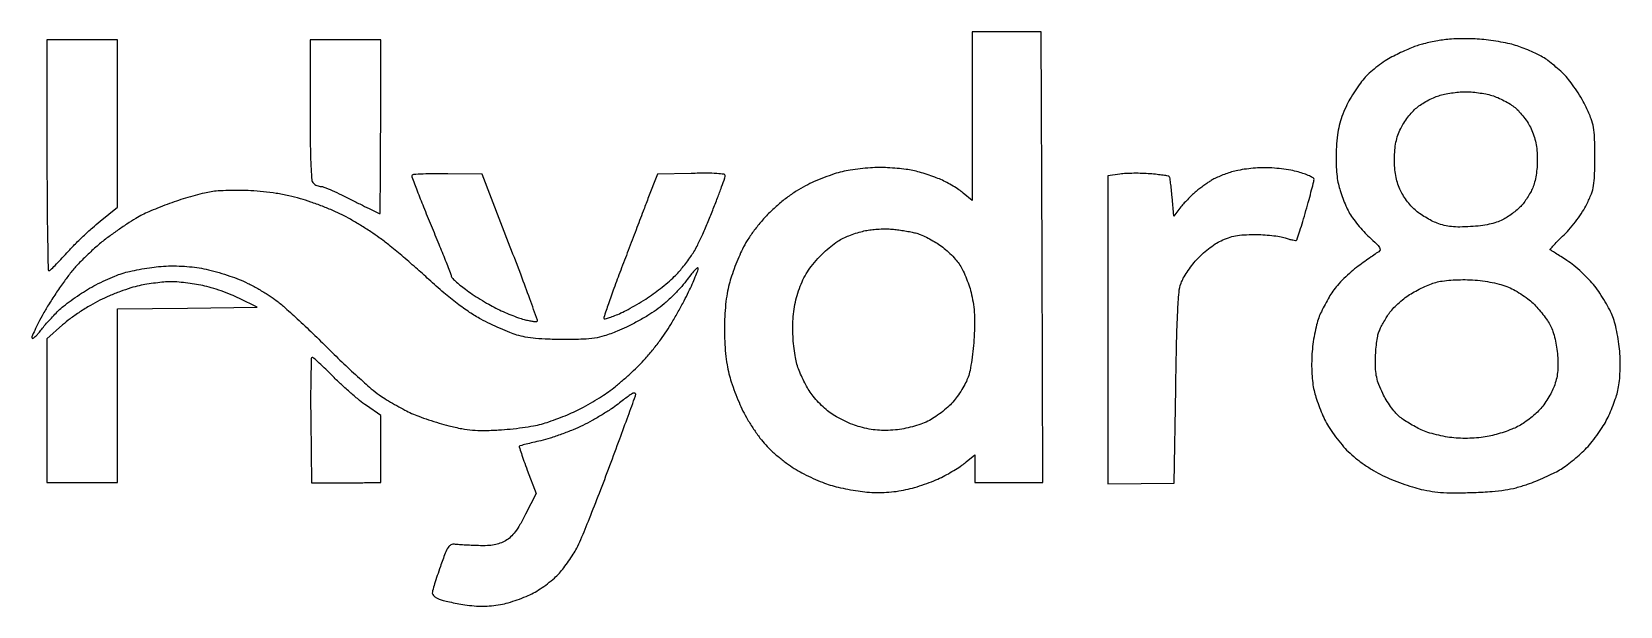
# Model space of a CAD drawing. Extents: x 0 to 49.6, y 0 to 17.9.
import ezdxf

# ---------------------------------------------------------------- set-up
doc = ezdxf.new("R2010")
doc.units = 0
doc.header["$MEASUREMENT"] = 0

msp = doc.modelspace()

# ---------------------------------------------------------------- linework, layer by layer
for points in [[(30.43485, 17.935196), (29.3562, 17.9352), (29.3562, 15.30508), (29.3562, 12.674959), (29.08125, 12.907299, 0.027007), (28.945865, 13.009707, 0.013103), (28.76281, 13.126367, 0.012954), (28.565356, 13.238188, 0.018204), (28.3833, 13.326799, 0.016102), (28.188884, 13.405437, 0.009586), (27.952864, 13.487069, 0.00959), (27.714269, 13.559476, 0.016332), (27.511986, 13.609579, 0.020631), (27.297062, 13.646226, 0.009657), (27.016416, 13.676744, 0.00955), (26.720491, 13.697464, 0.013215), (26.454486, 13.70395, 0.016749), (26.181894, 13.694255, 0.010618), (25.865278, 13.665594, 0.010663), (25.555226, 13.624162, 0.019334), (25.304123, 13.575133, 0.022485), (25.053847, 13.504124, 0.011387), (24.745396, 13.393556, 0.011287), (24.431562, 13.264722, 0.016509), (24.162023, 13.136136, 0.023469), (23.871982, 12.968111, 0.018532), (23.574456, 12.76058, 0.017981), (23.283031, 12.523913, 0.018313), (23.0112, 12.268301, 0.017852), (22.764557, 12.000245, 0.017659), (22.536732, 11.714329, 0.018475), (22.341545, 11.429359, 0.027231), (22.193744, 11.164598, 0.014389), (22.080565, 10.915139, 0.008942), (21.961553, 10.616536, 0.008969), (21.854599, 10.317461, 0.016005), (21.779024, 10.0674, 0.024054), (21.716955, 9.780965, 0.014851), (21.670354, 9.439403, 0.013809), (21.640855, 9.063345, 0.012308), (21.630646, 8.6715, 0.01242), (21.639699, 8.284775, 0.013042), (21.66796, 7.905243, 0.013881), (21.712564, 7.559144, 0.024134), (21.771279, 7.2756, 0.018201), (21.846833, 7.021341, 0.009332), (21.958985, 6.708188, 0.009261), (22.086627, 6.38962, 0.013771), (22.211089, 6.116185, 0.020527), (22.354944, 5.850172, 0.01327), (22.541927, 5.55412, 0.013343), (22.74042, 5.274043, 0.024449), (22.918932, 5.058685, 0.023674), (23.11481, 4.863959, 0.013772), (23.366783, 4.648445, 0.01375), (23.631728, 4.445976, 0.022523), (23.867956, 4.29121, 0.016531), (24.112593, 4.156963, 0.010784), (24.403003, 4.017657, 0.010848), (24.692397, 3.893935, 0.020298), (24.932297, 3.80861, 0.018426), (25.17775, 3.742189, 0.009929), (25.484433, 3.6776, 0.009876), (25.799976, 3.624097, 0.015294), (26.074397, 3.591668, 0.017802), (26.384439, 3.575705, 0.01909), (26.687659, 3.582479, 0.019123), (26.988997, 3.612334, 0.017996), (27.293399, 3.665521, 0.018995), (27.56075, 3.732921, 0.011991), (27.867341, 3.830766, 0.012039), (28.164513, 3.9416, 0.021609), (28.401743, 4.048757, 0.012114), (28.615091, 4.163022, 0.009923), (28.837535, 4.295089, 0.010055), (29.037277, 4.42474, 0.025921), (29.174393, 4.528474), (29.4408, 4.752641), (29.4408, 4.32212), (29.4408, 3.8916), (30.502646, 3.8916), (31.564492, 3.8916), (31.538996, 10.913396), (31.5135, 17.935191)], [(1.6074, 17.6814), (0.5076, 17.6814), (0.5076, 14.0859, 0.001654), (0.51216, 12.70721, 0.002758), (0.526238, 11.546592, 0.000307), (0.545059, 10.515933, 0.408913), (0.57105, 10.490447, 0.193223), (0.610754, 10.50642, 0.004261), (0.761909, 10.653797, 0.009056), (0.936548, 10.833388, 0.005919), (1.131684, 11.046467, -0.012256), (1.361163, 11.290758, -0.007651), (1.6412, 11.566041, -0.007677), (1.925692, 11.829052, -0.013817), (2.168034, 12.034501), (2.7072, 12.466562), (2.7072, 15.073981), (2.7072, 17.6814)], [(9.8136, 17.6814), (8.7138, 17.6814), (8.7138, 15.49872, 0.002431), (8.718867, 14.456607, 0.008673), (8.736917, 13.789948, 0.006975), (8.763979, 13.326805, 0.180184), (8.81532, 13.21452, 0.057561), (8.864346, 13.175647, 0.038916), (8.927766, 13.142821, 0.039088), (8.99502, 13.120409, 0.060963), (9.055556, 13.113, -0.097262), (9.144919, 13.095451, -0.005892), (9.39758, 12.988744, -0.008624), (9.696742, 12.852034, -0.006259), (10.0251, 12.69, 0.001308), (10.345672, 12.527842, 0.002094), (10.620313, 12.391256, 0.000388), (10.863145, 12.27199, 0.114436), (10.884664, 12.267, 0.410978), (10.896467, 12.278674, 0.000111), (10.904959, 13.06224, 0.001659), (10.911335, 13.936123, 0.000995), (10.9134, 14.9742), (10.9134, 17.6814)], [(45.1764, 17.704692, 0.012489), (44.899406, 17.717076, 0.009124), (44.591414, 17.717523, 0.009229), (44.299362, 17.707224, 0.020043), (44.075959, 17.686209, 0.010993), (43.872881, 17.6543, 0.007912), (43.647672, 17.610132, 0.007996), (43.434664, 17.561272, 0.017086), (43.272259, 17.515339, 0.018786), (43.108876, 17.456185, 0.007616), (42.89077, 17.363928, 0.007524), (42.65892, 17.257471, 0.009493), (42.447873, 17.151728, 0.025215), (42.236385, 17.026707, 0.01599), (42.002715, 16.861198, 0.016056), (41.783143, 16.683506, 0.02841), (41.615791, 16.521464, 0.0274), (41.465018, 16.338755, 0.014272), (41.296572, 16.095991, 0.01415), (41.137413, 15.836255, 0.020946), (41.014193, 15.599323, 0.020391), (40.886777, 15.29534, 0.03021), (40.8026, 15.019044, 0.028217), (40.748697, 14.720976, 0.015046), (40.714119, 14.347813, 0.014362), (40.703403, 14.028845, 0.014593), (40.711123, 13.711483, 0.015463), (40.735659, 13.421562, 0.028331), (40.776235, 13.187985, 0.020467), (40.832661, 12.983767, 0.012215), (40.91553, 12.74567, 0.012218), (41.009829, 12.512153, 0.02066), (41.101514, 12.32213, 0.031698), (41.215644, 12.137736, 0.016164), (41.380563, 11.920767, 0.015994), (41.565665, 11.707255, 0.023068), (41.743607, 11.531773, -0.008875), (41.961884, 11.328402, -0.057177), (42.057528, 11.212223, -0.17522), (42.075111, 11.13631, -0.239761), (42.03673, 11.078982, 0.022522), (41.959301, 11.030949, 0.00271), (41.794082, 10.916529, 0.003221), (41.599233, 10.778141, 0.002645), (41.392876, 10.627906, 0.020853), (41.175875, 10.453755, 0.01514), (40.948876, 10.24302, 0.015342), (40.745293, 10.029498, 0.032075), (40.603339, 9.849126, 0.017808), (40.485836, 9.664599, 0.01097), (40.360254, 9.439814, 0.010996), (40.245714, 9.211817, 0.019305), (40.162576, 9.017859, 0.031753), (40.095938, 8.804602, 0.013496), (40.032811, 8.51186, 0.01329), (39.982037, 8.194856, 0.016979), (39.95301, 7.900485, 0.014817), (39.94215, 7.587657, 0.015099), (39.949964, 7.276701, 0.015998), (39.974928, 6.991502, 0.028081), (40.016253, 6.758385, 0.020995), (40.075341, 6.54782, 0.010734), (40.166126, 6.28873, 0.010647), (40.27126, 6.025348, 0.015728), (40.375554, 5.799456, 0.028745), (40.504748, 5.574578, 0.015581), (40.687553, 5.313078, 0.015476), (40.890795, 5.057701, 0.023561), (41.084034, 4.850386, 0.024566), (41.3113, 4.649326, 0.01744), (41.58425, 4.445978, 0.017274), (41.874751, 4.259418, 0.022006), (42.155326, 4.108925, 0.015532), (42.43356, 3.985588, 0.010029), (42.762694, 3.85939, 0.010083), (43.08973, 3.748863, 0.018702), (43.359838, 3.674589, 0.021987), (43.700592, 3.610122, 0.021137), (44.050207, 3.574779, 0.017014), (44.463267, 3.564676, 0.007592), (45.0072, 3.578142, 0.007979), (45.567234, 3.609476, 0.020092), (45.973161, 3.655143, 0.025055), (46.317163, 3.725702, 0.021272), (46.672057, 3.83352, 0.011427), (46.933448, 3.932007, 0.008556), (47.216836, 4.051921, 0.008659), (47.479903, 4.174077, 0.019514), (47.673738, 4.277733, 0.024554), (47.853586, 4.395355, 0.012118), (48.070614, 4.561206, 0.011994), (48.288002, 4.744586, 0.01714), (48.471073, 4.918241, 0.022277), (48.64402, 5.110346, 0.013709), (48.83087, 5.350602, 0.01374), (49.002941, 5.598849, 0.023821), (49.129983, 5.81518, 0.017523), (49.23573, 6.035035, 0.011714), (49.341867, 6.293349, 0.011803), (49.433071, 6.548884, 0.022636), (49.491945, 6.758385, 0.028105), (49.532424, 6.99072, 0.015651), (49.556825, 7.27711, 0.01482), (49.564331, 7.588974, 0.014856), (49.553335, 7.900485, 0.017406), (49.523207, 8.201349, 0.013888), (49.470491, 8.523128, 0.014207), (49.403921, 8.822831, 0.029141), (49.331647, 9.0522, 0.02805), (49.236618, 9.265225, 0.014029), (49.094161, 9.523687, 0.013882), (48.931308, 9.783695, 0.019901), (48.771751, 10.003861, 0.024383), (48.589929, 10.212986, 0.015356), (48.358787, 10.439669, 0.015413), (48.117138, 10.649111, 0.027161), (47.903583, 10.804487, -0.000125), (47.715157, 10.926578, -0.000188), (47.550892, 11.033159, -0.000073), (47.409791, 11.124814, -0.004346), (47.384393, 11.141633, -0.453194), (47.381864, 11.161572, -0.003999), (47.496246, 11.288656, -0.009922), (47.63793, 11.437524, -0.005845), (47.81278, 11.610007, 0.023373), (48.013125, 11.821996, 0.017425), (48.214375, 12.073126, 0.017662), (48.392912, 12.331085, 0.028751), (48.523487, 12.5631, 0.021761), (48.664568, 12.88628, 0.050505), (48.734315, 13.1411, 0.035259), (48.764465, 13.455011, 0.006316), (48.7719, 14.0436, 0.006494), (48.764153, 14.640002, 0.036608), (48.732645, 14.956705, 0.049517), (48.658745, 15.222387, 0.018048), (48.504182, 15.581595, 0.02084), (48.375343, 15.826608, 0.01395), (48.208793, 16.096029, 0.014061), (48.032469, 16.348472, 0.02673), (47.874548, 16.539322, 0.019287), (47.70917, 16.705401, 0.013518), (47.511008, 16.879873, 0.013664), (47.31183, 17.036879, 0.02754), (47.145187, 17.147291, 0.020712), (46.969873, 17.240502, 0.010695), (46.743674, 17.343112, 0.010613), (46.506208, 17.438854, 0.015809), (46.294321, 17.511526, 0.021399), (46.063948, 17.571824, 0.010526), (45.766521, 17.629689, 0.010424), (45.454628, 17.676908, 0.014939)], [(44.716895, 16.068107, -0.024063), (44.911298, 16.061422, -0.014191), (45.142285, 16.035706, -0.01418), (45.372067, 15.996827, -0.023495), (45.562895, 15.94953, -0.029093), (45.744998, 15.883448, -0.018789), (45.947659, 15.787085, -0.018892), (46.139316, 15.677552, -0.033539), (46.286867, 15.571312, -0.037324), (46.418215, 15.445038, -0.020688), (46.559675, 15.27333, -0.020532), (46.689282, 15.086575, -0.031004), (46.784799, 14.913232, -0.029055), (46.872547, 14.695785, -0.031313), (46.931969, 14.474952, -0.029136), (46.96629, 14.234872, -0.019794), (46.978479, 13.959, -0.019875), (46.969693, 13.709282, -0.021142), (46.941073, 13.466188, -0.022611), (46.895571, 13.246998, -0.03899), (46.835609, 13.0707, -0.025374), (46.763369, 12.923606, -0.016468), (46.665909, 12.761088, -0.016566), (46.559978, 12.608309, -0.029986), (46.462062, 12.491902, -0.029032), (46.350406, 12.38716, -0.015556), (46.201518, 12.270577, -0.01544), (46.041716, 12.160707, -0.023275), (45.8955, 12.076036, -0.040596), (45.706861, 11.996902, -0.025914), (45.477149, 11.934748, -0.02265), (45.208191, 11.889373, -0.015551), (44.900032, 11.861332, -0.013136), (44.562621, 11.850068, -0.027762), (44.301242, 11.86273, -0.033434), (44.076365, 11.901507, -0.031812), (43.854788, 11.970342, -0.027012), (43.684245, 12.04626, -0.01666), (43.492127, 12.152754, -0.016694), (43.308726, 12.271047, -0.02858), (43.165295, 12.383144, -0.03444), (43.037488, 12.511973, -0.020266), (42.902364, 12.681817, -0.020214), (42.780526, 12.86336, -0.032331), (42.693337, 13.0284, -0.032353), (42.61717, 13.232797, -0.02905), (42.564752, 13.452766, -0.02653), (42.534738, 13.695949, -0.018896), (42.525963, 13.970362, -0.018835), (42.538227, 14.252214, -0.029569), (42.572118, 14.492232, -0.032424), (42.630916, 14.709567, -0.030459), (42.718311, 14.922215, -0.031336), (42.813203, 15.090476, -0.020127), (42.942811, 15.273415, -0.020227), (43.084727, 15.442902, -0.035385), (43.217046, 15.5693, -0.03026), (43.363204, 15.676151, -0.018376), (43.54757, 15.785174, -0.018386), (43.739142, 15.88021, -0.030678), (43.9074, 15.944005, -0.023832), (44.084108, 15.989769, -0.013409), (44.302228, 16.029222, -0.01336), (44.525041, 16.057311, -0.02124)], [(13.002772, 13.508559, 0.005132), (12.58926, 13.510047, 0.008134), (12.235111, 13.501922, 0.003043), (11.933931, 13.488272, 0.246266), (11.894765, 13.465097, 0.231359), (11.890051, 13.417564, 0.001295), (12.053531, 12.981193, 0.005129), (12.248038, 12.481632, 0.003192), (12.48586, 11.899661, -0.001655), (12.726245, 11.316545, -0.002591), (12.928778, 10.813162, -0.000697), (13.102381, 10.373352, -0.093913), (13.113, 10.317314, 0.199267), (13.130963, 10.27403, 0.010094), (13.243469, 10.166272, 0.014865), (13.38697, 10.041945, 0.010106), (13.55715, 9.908775, 0.014339), (13.76388, 9.762711, 0.008319), (14.019938, 9.598662, 0.008311), (14.282334, 9.442609, 0.013848), (14.5089, 9.321117, 0.011615), (14.730189, 9.216589, 0.009015), (14.975519, 9.112856, 0.009132), (15.207953, 9.024374, 0.021675), (15.38459, 8.969322, 0.012404), (15.528629, 8.93499, 0.018281), (15.656709, 8.912659, 0.013791), (15.761403, 8.901258, 0.220025), (15.794063, 8.913263, 0.290706), (15.802636, 8.951674, 0.000504), (15.564686, 9.609164, 0.003385), (15.289653, 10.351028, 0.00206), (14.95509, 11.224173), (14.074734, 13.4937)], [(20.599177, 13.520811), (19.540754, 13.497338), (19.248906, 12.734119, 0.000063), (19.099239, 12.342574, 0.000021), (18.87829, 11.764257, 0.00002), (18.632863, 11.121714, 0.000023), (18.397064, 10.504215, 0.00336), (18.185512, 9.938762, 0.005467), (18.01439, 9.455547, 0.001311), (17.871383, 9.033638, 0.284734), (17.880717, 8.993883, 0.273928), (17.916132, 8.984815, 0.010161), (18.05297, 9.027804, 0.015929), (18.218133, 9.089328, 0.010226), (18.405817, 9.170652, 0.017409), (18.627819, 9.281792, 0.008764), (18.900281, 9.436526, 0.008691), (19.176629, 9.606488, 0.012752), (19.413017, 9.766234, 0.012373), (19.634098, 9.932401, 0.009951), (19.863655, 10.121545, 0.010086), (20.068836, 10.304888, 0.025216), (20.208819, 10.448974, 0.011497), (20.326701, 10.58963, 0.007263), (20.458003, 10.758804, 0.007292), (20.582273, 10.928916, 0.013309), (20.677882, 11.0718, 0.028572), (20.778677, 11.253714, 0.005959), (20.933099, 11.584367, 0.006236), (21.103199, 11.97304, 0.005857), (21.267246, 12.374014, 0.00296), (21.416826, 12.758854, 0.004388), (21.542934, 13.097979, 0.002023), (21.646503, 13.387819, 0.084991), (21.6576, 13.452629, 0.378293), (21.620223, 13.494962, 0.014964), (21.397624, 13.516005, 0.016279), (21.07471, 13.526269, 0.005348)], [(38.44515, 13.699307, 0.017586), (38.19024, 13.687774, 0.01295), (37.909142, 13.657786, 0.013121), (37.644494, 13.615505, 0.028313), (37.444247, 13.566231, 0.013418), (37.2695, 13.507405, 0.011164), (37.086983, 13.435797, 0.01132), (36.922753, 13.362684, 0.02977), (36.809747, 13.3008, 0.011166), (36.707713, 13.233533, 0.005576), (36.581508, 13.144128, 0.005532), (36.452844, 13.048619, 0.008121), (36.342047, 12.961583, 0.018924), (36.230943, 12.864146, 0.010064), (36.100598, 12.735734, 0.010003), (35.972492, 12.598974, 0.015308), (35.867579, 12.47495), (35.640563, 12.189288), (35.590364, 12.788061, 0.005226), (35.568457, 13.020195, 0.007893), (35.544084, 13.221772, 0.003727), (35.519532, 13.391611, 0.159937), (35.503308, 13.423692, 0.158546), (35.471518, 13.439877, 0.004168), (35.312649, 13.463582, 0.00837), (35.123449, 13.486979, 0.005579), (34.906013, 13.507729, 0.013332), (34.663645, 13.521637, 0.01026), (34.39867, 13.524324, 0.010398), (34.150716, 13.516591, 0.024225), (33.965887, 13.49797), (33.5862, 13.441033), (33.586189, 8.645166), (33.586177, 3.8493), (34.622539, 3.85619), (35.6589, 3.86308), (35.704791, 6.81719, -0.001818), (35.732953, 8.286178, -0.006885), (35.766554, 9.204484, -0.008637), (35.808084, 9.817739, -0.066349), (35.870128, 10.098628, -0.041332), (35.9411, 10.252357, -0.017015), (36.060967, 10.448234, -0.016697), (36.204518, 10.650775, -0.020589), (36.352058, 10.829124, -0.026163), (36.52023, 10.997557, -0.018173), (36.726378, 11.170318, -0.018379), (36.936992, 11.322087, -0.035628), (37.11732, 11.424485, -0.029685), (37.345449, 11.517157, -0.03552), (37.569792, 11.575757, -0.030609), (37.825842, 11.607487, -0.014982), (38.1546, 11.618054, -0.014915), (38.421207, 11.610679, -0.013266), (38.697573, 11.587405, -0.013439), (38.945052, 11.553181, -0.039389), (39.112018, 11.511784, 0.013672), (39.238605, 11.473397, 0.020215), (39.351648, 11.447326, 0.016082), (39.443817, 11.433012, 0.230801), (39.474319, 11.443519, 0.118802), (39.495639, 11.478379, 0.001476), (39.575878, 11.729339, 0.00426), (39.665683, 12.021741, 0.002765), (39.76475, 12.361222, 0.002652), (39.860938, 12.704627, 0.003828), (39.942054, 13.009378, 0.002023), (40.00765, 13.267955, 0.061174), (40.0158, 13.334324, 0.265316), (39.990563, 13.378536, 0.022862), (39.871275, 13.441814, 0.025385), (39.712327, 13.507381, 0.016734), (39.5238, 13.567152, 0.024723), (39.293249, 13.619705, 0.013193), (39.003996, 13.662917, 0.013104), (38.705609, 13.691562, 0.019889)], [(6.863414, 12.981471, 0.009453), (6.520549, 12.990625, 0.008408), (6.163907, 12.987405, 0.008469), (5.843196, 12.973676, 0.025589), (5.6259, 12.949483, 0.018282), (5.418015, 12.907643, 0.007071), (5.133138, 12.835111, 0.00699), (4.826283, 12.747724, 0.00858), (4.542414, 12.657239, 0.007837), (4.260159, 12.556947, 0.006202), (3.958124, 12.439977, 0.006275), (3.680513, 12.324419, 0.015509), (3.480834, 12.230899, 0.020654), (3.281316, 12.119212, 0.00697), (2.99995, 11.940619, 0.006919), (2.69399, 11.734275, 0.007882), (2.40702, 11.528125, 0.018214), (2.114942, 11.294272, 0.011693), (1.792795, 11.003095, 0.011752), (1.490394, 10.702841, 0.021515), (1.260713, 10.44225, 0.014297), (1.050798, 10.166589, 0.007952), (0.810107, 9.819502, 0.007926), (0.577486, 9.460204, 0.0127), (0.391772, 9.145641, 0.007609), (0.243717, 8.869864, 0.012204), (0.126818, 8.629756, 0.006019), (0.037191, 8.427228, 0.306598), (0.044979, 8.386821, 0.364174), (0.076279, 8.384094, 0.030349), (0.144942, 8.438746, 0.029372), (0.227881, 8.522732, 0.01738), (0.317086, 8.63178, -0.013412), (0.425582, 8.766578, -0.006759), (0.569198, 8.930971, -0.006707), (0.722289, 9.096966, -0.009896), (0.861426, 9.238124, -0.025405), (1.025511, 9.382626, -0.010451), (1.261466, 9.562119, -0.010309), (1.523176, 9.744566, -0.013031), (1.772787, 9.901798, -0.014487), (2.034645, 10.047272, -0.010549), (2.333569, 10.194267, -0.010674), (2.623226, 10.321741, -0.022945), (2.852527, 10.404754, -0.019578), (3.085944, 10.467427, -0.009544), (3.388032, 10.529948, -0.009451), (3.705202, 10.583116, -0.013489), (3.9886, 10.61735, -0.017104), (4.299689, 10.635735, -0.014513), (4.62889, 10.634353, -0.014593), (4.955216, 10.613962, -0.017993), (5.2576, 10.575176, -0.018647), (5.540347, 10.517612, -0.010574), (5.878088, 10.428026, -0.010547), (6.215082, 10.323219, -0.017073), (6.496312, 10.218404, -0.018117), (6.768886, 10.094342, -0.011306), (7.079195, 9.930429, -0.011342), (7.378132, 9.754769, -0.020162), (7.614712, 9.594899, -0.022375), (7.881003, 9.379857, -0.005093), (8.311554, 8.99124, -0.005261), (8.799167, 8.532442, -0.005096), (9.2823, 8.058615, 0.006434), (9.764363, 7.588363, 0.00684), (10.248767, 7.140296, 0.006549), (10.675728, 6.766069, 0.031121), (10.935318, 6.571031, 0.010615), (11.154919, 6.433077, 0.007004), (11.412821, 6.283465, 0.007049), (11.667811, 6.14497, 0.013533), (11.876681, 6.042422, 0.018877), (12.100298, 5.950088, 0.008094), (12.405205, 5.843038, 0.007996), (12.734112, 5.739321, 0.010448), (13.038177, 5.655633, 0.014328), (13.441301, 5.565896, 0.026821), (13.772202, 5.520361, 0.024834), (14.122459, 5.508636, 0.01051), (14.592514, 5.526136, 0.010726), (14.952726, 5.5549, 0.008892), (15.33471, 5.60054, 0.009002), (15.683392, 5.654918, 0.023803), (15.929753, 5.710088, 0.015926), (16.158032, 5.78064, 0.007931), (16.442623, 5.883706, 0.007865), (16.734319, 5.999893, 0.011464), (16.987253, 6.112152, 0.013726), (17.238277, 6.23906, 0.008647), (17.524553, 6.400257, 0.00868), (17.800808, 6.568674, 0.015732), (18.0198, 6.717309, 0.013822), (18.232349, 6.880711, 0.007162), (18.48909, 7.095811, 0.007115), (18.746763, 7.324523, 0.010733), (18.963984, 7.531654, 0.017558), (19.175523, 7.757548, 0.009923), (19.416552, 8.045084, 0.009897), (19.648402, 8.345059, 0.016005), (19.832165, 8.610124, 0.009641), (20.002662, 8.885171, 0.005884), (20.193783, 9.216003, 0.005896), (20.375504, 9.548404, 0.010403), (20.516531, 9.827621, 0.006875), (20.629546, 10.072011, 0.009192), (20.724924, 10.296962, 0.00682), (20.798302, 10.486716, 0.089072), (20.8116, 10.56077, 0.629501), (20.786946, 10.572593, 0.032627), (20.701825, 10.494596, 0.021937), (20.581447, 10.357329, 0.010374), (20.437897, 10.170575, -0.025895), (20.252278, 9.943998, -0.015476), (20.009983, 9.693668, -0.015361), (19.748224, 9.454639, -0.022387), (19.502305, 9.261979, -0.019154), (19.240121, 9.089648, -0.011234), (18.914339, 8.90281, -0.011226), (18.579648, 8.730351, -0.018729), (18.289757, 8.60232, -0.015756), (17.885189, 8.456048, -0.040403), (17.582651, 8.383722, -0.031749), (17.233076, 8.352028, -0.006807), (16.6239, 8.34391, -0.00835), (16.138352, 8.352159, -0.015386), (15.74418, 8.377602, -0.018827), (15.421614, 8.420718, -0.032621), (15.158784, 8.483854, -0.02089), (14.939955, 8.561936, -0.008189), (14.644824, 8.687025, -0.008089), (14.329622, 8.8329, -0.009985), (14.040931, 8.979396, -0.023916), (13.686154, 9.1908, -0.016234), (13.302726, 9.463188, -0.014119), (12.883178, 9.801333, -0.009237), (12.418148, 10.213397, 0.005805), (12.00916, 10.580843, 0.004958), (11.569828, 10.958783, 0.005), (11.163477, 11.294504, 0.014149), (10.8711, 11.517791, 0.010918), (10.603058, 11.701987, 0.007112), (10.286065, 11.903394, 0.007152), (9.971077, 12.091136, 0.01352), (9.711092, 12.231869, 0.016877), (9.441253, 12.357378, 0.008622), (9.094853, 12.497492, 0.008556), (8.732533, 12.629755, 0.01271), (8.410606, 12.731984, 0.016571), (8.046858, 12.824447, 0.013978), (7.656586, 12.898626, 0.013786), (7.256546, 12.951864, 0.014786)], [(26.9028, 11.780826, -0.009751), (27.071113, 11.760452, -0.006553), (27.262559, 11.730917, -0.006601), (27.447195, 11.697438, -0.01297), (27.592911, 11.66508, -0.037322), (27.740021, 11.616483, -0.015469), (27.930991, 11.530143, -0.015203), (28.130832, 11.424589, -0.018958), (28.309333, 11.3141, -0.025313), (28.482251, 11.184604, -0.017317), (28.665425, 11.021324, -0.01749), (28.831402, 10.851232, -0.033473), (28.950015, 10.7019, -0.035489), (29.049506, 10.533407, -0.016314), (29.155798, 10.301529, -0.016064), (29.252219, 10.049244, -0.021399), (29.322416, 9.814136, -0.022316), (29.385338, 9.508028, -0.022534), (29.420476, 9.198517, -0.019425), (29.430663, 8.849035, -0.010463), (29.417464, 8.418236, -0.012584), (29.39031, 8.065005, -0.011589), (29.344888, 7.703705, -0.011671), (29.289424, 7.383632, -0.037156), (29.231737, 7.174543, -0.034027), (29.153414, 6.995074, -0.017672), (29.032996, 6.782237, -0.017489), (28.893328, 6.571451, -0.025412), (28.754638, 6.396743, -0.030167), (28.594068, 6.235111, -0.018525), (28.387212, 6.063923, -0.018551), (28.169157, 5.909176, -0.031278), (27.974329, 5.798258, -0.028331), (27.753011, 5.705112, -0.020118), (27.49582, 5.625134, -0.01965), (27.224745, 5.563957, -0.022393), (26.961251, 5.527392, -0.018598), (26.667681, 5.510958, -0.025298), (26.402582, 5.519406, -0.02568), (26.142837, 5.554366, -0.020103), (25.865563, 5.617926, -0.026538), (25.633861, 5.694351, -0.016992), (25.373419, 5.806201, -0.017074), (25.125058, 5.933541, -0.030357), (24.931432, 6.05727, -0.027881), (24.757475, 6.199403, -0.017619), (24.57038, 6.383029, -0.017686), (24.398739, 6.577094, -0.030889), (24.27282, 6.750878, -0.020417), (24.166945, 6.933903, -0.012747), (24.057379, 7.156096, -0.012788), (23.960425, 7.380977, -0.022609), (23.893759, 7.5717, -0.03031), (23.844867, 7.780086, -0.012814), (23.803554, 8.064537, -0.012623), (23.774814, 8.371486, -0.016112), (23.764619, 8.655443, -0.016803), (23.774473, 8.98452, -0.020987), (23.80666, 9.288462, -0.021881), (23.862635, 9.577599, -0.02157), (23.943877, 9.86214, -0.024839), (24.05155, 10.138993, -0.029581), (24.180869, 10.387555, -0.028814), (24.341671, 10.624379, -0.021595), (24.544134, 10.866082, -0.021299), (24.731953, 11.054783, -0.016789), (24.950285, 11.243044, -0.017095), (25.165258, 11.404378, -0.039717), (25.33899, 11.506224, -0.022306), (25.512304, 11.580777, -0.013519), (25.723241, 11.654113, -0.013534), (25.936967, 11.715685, -0.023117), (26.118685, 11.753885, -0.019494), (26.300799, 11.776212, -0.012166), (26.515428, 11.78882, -0.012206), (26.727907, 11.790931, -0.021624)], [(4.3569, 10.143805, 0.019371), (4.155864, 10.13351, 0.009056), (3.896623, 10.1054, 0.008957), (3.62545, 10.066068, 0.012403), (3.384, 10.020444, 0.024296), (3.125325, 9.951591, 0.011301), (2.796823, 9.838584, 0.011166), (2.456618, 9.704175, 0.015302), (2.1573, 9.567194, 0.018819), (1.862694, 9.407232, 0.012451), (1.536415, 9.202689, 0.012539), (1.228856, 8.987757, 0.023681), (0.99405, 8.796957), (0.5076, 8.361866), (0.5076, 6.126733), (0.5076, 3.8916), (1.6074, 3.8916), (2.7072, 3.8916), (2.7072, 6.597372), (2.7072, 9.303143), (4.88565, 9.325722), (7.0641, 9.3483), (6.506792, 9.624793, 0.019138), (6.251002, 9.73972, 0.011706), (5.941411, 9.856459, 0.011728), (5.62892, 9.957842, 0.020379), (5.364692, 10.025174, 0.01307), (5.109848, 10.072239, 0.009828), (4.827426, 10.111126, 0.009952), (4.560191, 10.137202, 0.022452)], [(44.8803, 10.20528, -0.016792), (45.194859, 10.180888, -0.017619), (45.502032, 10.135656, -0.018643), (45.784992, 10.072761, -0.027881), (46.026, 9.995095, -0.030573), (46.231412, 9.901231, -0.018722), (46.461653, 9.767197, -0.018743), (46.680478, 9.616812, -0.031476), (46.85062, 9.472768, -0.021991), (47.000141, 9.315882, -0.015298), (47.155341, 9.126606, -0.015462), (47.293349, 8.935436, -0.030571), (47.388446, 8.77433, -0.037259), (47.465952, 8.589796, -0.021801), (47.532137, 8.359244, -0.020602), (47.582349, 8.104696, -0.020479), (47.611563, 7.846372, -0.016536), (47.622837, 7.554395, -0.029576), (47.609972, 7.314673, -0.033339), (47.570853, 7.098962, -0.029697), (47.502328, 6.881628, -0.030283), (47.42319, 6.706936, -0.01738), (47.308114, 6.506259, -0.017319), (47.177973, 6.311913, -0.027513), (47.052159, 6.156234, -0.027991), (46.909326, 6.014902, -0.017269), (46.726931, 5.864482, -0.017303), (46.535761, 5.727866, -0.02953), (46.366168, 5.629219, -0.023757), (46.182042, 5.546931, -0.012225), (45.944601, 5.460708, -0.012123), (45.695435, 5.383732, -0.017911), (45.473185, 5.329445, -0.023112), (45.224674, 5.289969, -0.016476), (44.943688, 5.267903, -0.016111), (44.65326, 5.26407, -0.018416), (44.375919, 5.279574, -0.021465), (44.116785, 5.314929, -0.015817), (43.83347, 5.37536, -0.016068), (43.566497, 5.450374, -0.03124), (43.360034, 5.530099, -0.016923), (43.177317, 5.621723, -0.012247), (42.980004, 5.735522, -0.012396), (42.797704, 5.852997, -0.026218), (42.663872, 5.954661, -0.043732), (42.543526, 6.075993, -0.018629), (42.403747, 6.257345, -0.018264), (42.268125, 6.463054, -0.022839), (42.15837, 6.663633, -0.020724), (42.037865, 6.938204, -0.041247), (41.970083, 7.165607, -0.038974), (41.938395, 7.409264, -0.016597), (41.932394, 7.738399, -0.014262), (41.943111, 7.984697, -0.01376), (41.967902, 8.23296, -0.013815), (42.001775, 8.45021, -0.047852), (42.040775, 8.5869, -0.02311), (42.094095, 8.706371, -0.01033), (42.174626, 8.858579, -0.0102), (42.266568, 9.016328, -0.013629), (42.356742, 9.155364, -0.038284), (42.469775, 9.295385, -0.018388), (42.634264, 9.45757, -0.018111), (42.819203, 9.615042, -0.02466), (42.997496, 9.742281, -0.01943), (43.188459, 9.854596, -0.013527), (43.411954, 9.966933, -0.013667), (43.632575, 10.063181, -0.027311), (43.812633, 10.12474, -0.034527), (44.014153, 10.166807, -0.015369), (44.28407, 10.195533, -0.014663), (44.583549, 10.20931, -0.015114)], [(8.77796, 7.7832, 0.406187), (8.750881, 7.756855, 0.001164), (8.737115, 7.20969, 0.005385), (8.729518, 6.57946, 0.003229), (8.733391, 5.830826), (8.7561, 3.878453), (9.4329, 3.877748, 0.000976), (9.72147, 3.878011, 0.000807), (10.028933, 3.879388, 0.000815), (10.310927, 3.881566, 0.002189), (10.51155, 3.884321), (10.9134, 3.8916), (10.9134, 4.935038), (10.9134, 5.978476), (10.46925, 6.285209, -0.020126), (10.25784, 6.444144, -0.008149), (9.982277, 6.676806, -0.008048), (9.693558, 6.937051, -0.010133), (9.435169, 7.187571, 0.005325), (9.204209, 7.415847, 0.008155), (8.998767, 7.608234, 0.003639), (8.82109, 7.766923, 0.182416)], [(18.80235, 6.676555, 0.122032), (18.761893, 6.661772, 0.004997), (18.633282, 6.573182, 0.008454), (18.482575, 6.463278, 0.00587), (18.3159, 6.334258, -0.021699), (18.106156, 6.182264, -0.009724), (17.818346, 6.000114, -0.009606), (17.506179, 5.819055, -0.012881), (17.2161, 5.667809, -0.015885), (16.910779, 5.530327, -0.010467), (16.551726, 5.390901, -0.010536), (16.196397, 5.269832, -0.019968), (15.9048, 5.189949, 0.001869), (15.659469, 5.132197, 0.002888), (15.447977, 5.080283, 0.000911), (15.265183, 5.033937, 0.087433), (15.240658, 5.022851, 0.331529), (15.233448, 5.00191, 0.001953), (15.30027, 4.79515, 0.006893), (15.38222, 4.556115, 0.004207), (15.485216, 4.276115), (15.759415, 3.549613), (15.430258, 2.896054, -0.013544), (15.2578, 2.575545, -0.032246), (15.108452, 2.350155, -0.042863), (14.963039, 2.189403, -0.057533), (14.805, 2.072997, -0.04117), (14.633126, 1.992584, -0.043967), (14.454108, 1.943532, -0.035903), (14.240566, 1.920426, -0.016247), (13.959, 1.919434, -0.0034), (13.734437, 1.92747, -0.003609), (13.514417, 1.938432, -0.00344), (13.325142, 1.95054, -0.016539), (13.217727, 1.961734, 0.150556), (13.104698, 1.943266, 0.136081), (13.016318, 1.863963, 0.051777), (12.925802, 1.683774, 0.006357), (12.774709, 1.269, 0.004204), (12.678231, 0.985687, 0.005789), (12.596652, 0.729456, 0.003795), (12.532445, 0.513558, 0.067849), (12.521932, 0.442056, 0.159542), (12.536853, 0.394812, 0.05664), (12.584992, 0.341612, 0.049123), (12.65509, 0.291147, 0.040643), (12.738195, 0.251559, 0.030179), (12.858515, 0.213946, 0.00732), (13.06152, 0.166841, 0.007481), (13.296363, 0.119626, 0.007379), (13.533595, 0.079225, 0.016682), (13.833139, 0.042933, 0.023409), (14.102264, 0.032056, 0.024005), (14.365912, 0.046416, 0.018995), (14.648649, 0.086375, 0.024703), (14.889964, 0.142312, 0.014505), (15.172599, 0.23166, 0.014489), (15.450667, 0.33765, 0.023869), (15.678151, 0.444988, 0.024737), (15.889644, 0.571207, 0.016696), (16.118228, 0.734712, 0.016844), (16.329155, 0.908086, 0.031844), (16.484758, 1.063672, 0.017545), (16.621562, 1.230545, 0.010384), (16.773436, 1.438474, 0.010383), (16.916559, 1.65255, 0.017531), (17.026333, 1.838414, 0.026587), (17.155134, 2.108303, 0.002684), (17.423717, 2.767807, 0.003359), (17.734487, 3.558112, 0.002668), (18.059776, 4.415546, 0.000771), (18.368782, 5.247268, 0.001244), (18.62903, 5.956491, 0.000178), (18.858408, 6.587126, 0.087344), (18.8658, 6.629119, 0.120231), (18.860881, 6.649278, 0.113027), (18.847162, 6.665444, 0.103003), (18.826578, 6.675052, 0.084922)]]:
    msp.add_lwpolyline(points, format="xyb", close=True)

doc.saveas('drawing.dxf')
